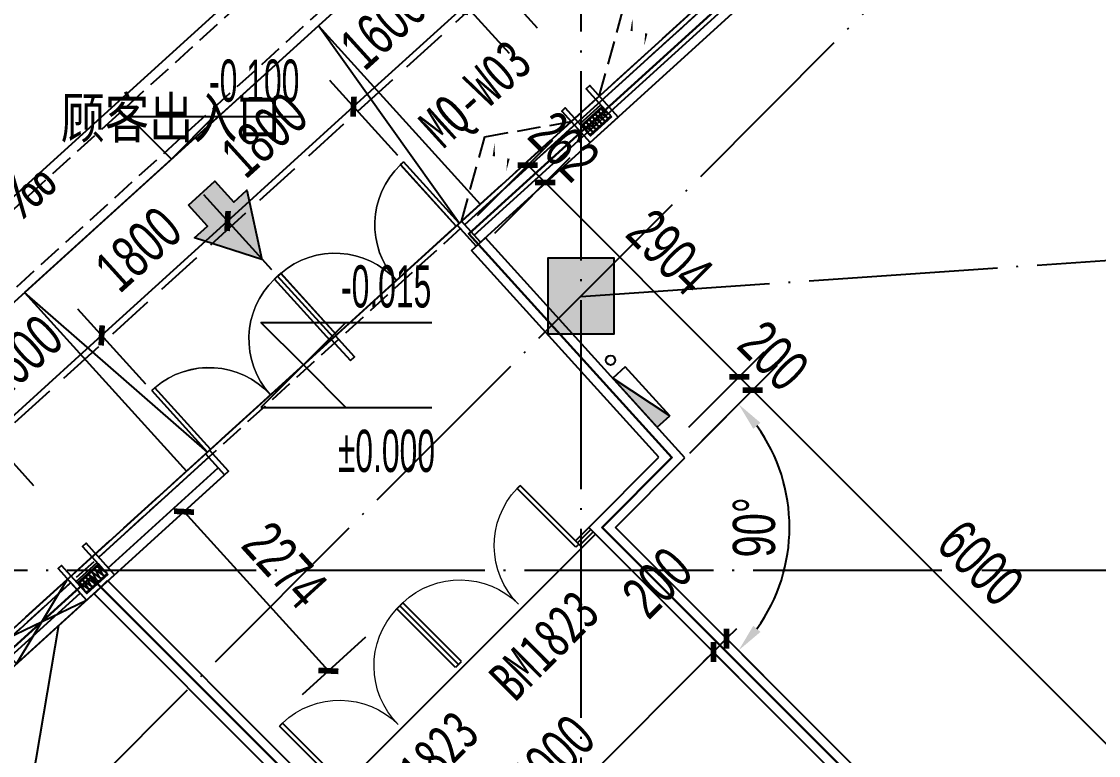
# Model space of a CAD drawing. Extents: x -409435 to 356702, y -107829 to 330904.
# Drawn here: x 71479 to 82877, y 29841 to 37604 of the extents above; entities that cross this region are included whole.
import ezdxf
from ezdxf.xclip import XClip

# ---------------------------------------------------------------- set-up
doc = ezdxf.new("R2010")
doc.units = 0
doc.header["$LTSCALE"] = 1000
doc.header["$MEASUREMENT"] = 0
doc.header["$XCLIPFRAME"] = 0
for name, pattern in [('104-14# 核心筒$0$DOTE', [2.42, 2, -0.2, 0.02, -0.2]), ('14#楼幕墙$0$DASH', [0.35, 0.25, -0.1]), ('X-104 14#平面$0$$0$DASH', [0.35, 0.25, -0.1]), ('X-104 14#平面$0$DASH', [0.35, 0.25, -0.1])]:
    doc.linetypes.add(name, pattern=pattern)
for name, color, linetype in [('01-标注_尺寸', 124, 'Continuous'), ('01-标注_标高', 200, 'Continuous'), ('01-标注_符号', 200, 'Continuous'), ('02-TEXT_标注', 130, 'Continuous'), ('104-14# 核心筒$0$A_AXIS-轴线', 36, '104-14# 核心筒$0$DOTE'), ('104-14# 核心筒$0$A_STR-砼柱', 51, 'Continuous'), ('14#楼幕墙$0$A-C_玻璃幕墙', 140, 'Continuous'), ('14#楼幕墙$0$A-C_窗', 140, 'Continuous'), ('14#楼幕墙$0$A-C_门', 150, 'Continuous'), ('PUB_HATCH', 8, 'Continuous'), ('X-104 14#平面$0$02-TEXT_房间', 7, 'Continuous'), ('X-104 14#平面$0$02-TEXT_门窗', 151, 'Continuous'), ('X-104 14#平面$0$05-填充_天正', 26, 'Continuous'), ('X-104 14#平面$0$A-C_玻璃幕墙', 140, 'Continuous'), ('X-104 14#平面$0$A-C_门', 150, 'Continuous'), ('X-104 14#平面$0$A-E_楼梯', 171, 'Continuous'), ('X-104 14#平面$0$A-O_散水', 134, 'Continuous'), ('X-104 14#平面$0$A-TECH_暖通', 6, 'Continuous'), ('X-104 14#平面$0$A-TECH_水', 3, 'Continuous'), ('X-104 14#平面$0$A-TECH_结构', 21, 'Continuous'), ('X-104 14#平面$0$A_STR-砌块墙', 121, 'Continuous'), ('建-标注-索引', 75, 'Continuous')]:
    doc.layers.add(name, color=color, linetype=linetype)
doc.layers.add('X-104 14#平面$0$000套内', color=226, linetype='Continuous', lineweight=30, plot=False)
doc.styles.add('_TCH_DIM', font='ros.shx', dxfattribs={"width": 0.8, "height": 2, "bigfont": 'jd.shx'})
doc.styles.add('_TCH_DIM_T3', font='ros.shx', dxfattribs={"width": 0.705882, "bigfont": 'jd.shx'})
doc.styles.add('X-104 14#平面$0$_TCH_SPACE', font='STXIHEI_0.TTF', dxfattribs={"width": 0.8, "height": 5})
doc.styles.add('X-104 14#平面$0$_TCH_WINDOW', font='STXIHEI_0.TTF', dxfattribs={"width": 0.75, "height": 3.5})
doc.dimstyles.new('_TCH_ARCH&&150', dxfattribs={"dimtxt": 446.25, "dimasz": 150, "dimexe": 375, "dimexo": 450, "dimgap": 189.375, "dimtad": 1, "dimdec": 0, "dimzin": 0, "dimdsep": 46, "dimtxsty": '_TCH_DIM_T3', "dimblk": 'ARCHTICK', "dimcen": 0.09, "dimclrt": 7, "dimazin": 2, "dimtfac": 1, "dimtdec": 0, "dimtix": 1, "dimtmove": 2, "dimatfit": 3, "dimfxl": 0, "dimtolj": 1, "dimtzin": 0, "dimarcsym": 0})
doc.dimstyles.new('_TCH_ARROW&&150', dxfattribs={"dimtxt": 446.25, "dimasz": 300, "dimexe": 375, "dimexo": 450, "dimgap": 150, "dimtad": 1, "dimdec": 0, "dimzin": 0, "dimdsep": 46, "dimtxsty": '_TCH_DIM_T3', "dimcen": 0.09, "dimclrt": 7, "dimazin": 2, "dimtfac": 1, "dimtdec": 0, "dimtix": 1, "dimtmove": 2, "dimatfit": 3, "dimfxl": 0, "dimtolj": 1, "dimtzin": 0, "dimarcsym": 0})

# ---------------------------------------------------------------- blocks, each defined once
blk = doc.blocks.new('14#楼幕墙$0$A$C38D07553')
blk.add_lwpolyline([(-60, -300), (0, -300), (0, 0), (-60, 0)], close=True)
blk = doc.blocks.new('14#楼幕墙$0$$LinePat$岩棉板')
at = {"color": 0}
for p, q in [((0, -17), (12, -67)), ((12, -67), (24, -17))]:
    blk.add_line(p, q, dxfattribs=at)
for centre, start, end in [((12, -17), 0, 180), ((0, -67), 270, 0), ((24, -67), 180, 270)]:
    blk.add_arc(centre, 12, start, end, dxfattribs=at)
at = {"layer": 'Defpoints'}
blk.add_point((0, 0.1), dxfattribs=at)
at = {"layer": 'Defpoints', "color": 0}
blk.add_point((24, -84), dxfattribs=at)
blk = doc.blocks.new('*U485')
blk.add_lwpolyline([(300, 0), (0, 0), (0, 150), (300, 150)], close=True)
at = {"color": 8, "xscale": -1.785714284225998, "yscale": 1.782568518697715, "zscale": 1.782568518697715, "rotation": 180}
for p in [(0, 0), (43, 0), (86, 0), (129, 0), (171, 0), (214, 0), (257, 0)]:
    blk.add_blockref('14#楼幕墙$0$$LinePat$岩棉板', p, dxfattribs=at)
blk = doc.blocks.new('14#楼幕墙$0$A$C07E80D9E')
blk.add_lwpolyline([(-350, -50), (-50, -50), (-50, -450), (0, -450), (0, 0), (-400, 0), (-400, -450), (-350, -450)], close=True)
for points in [[(-50, -200), (-350, -200)], [(-50, -220), (-350, -220)]]:
    blk.add_lwpolyline(points)
at = {"layer": '14#楼幕墙$0$A-C_玻璃幕墙', "rotation": 180}
blk.add_blockref('*U485', (-50, -50), dxfattribs=at)
blk = doc.blocks.new('14#楼幕墙$0$A$C385D642F')
for name, p, rotation in [('14#楼幕墙$0$A$C07E80D9E', (77499, 37224), 222.2321969592257), ('14#楼幕墙$0$A$C38D07553', (76135, 36391), 42.23219695921316), ('14#楼幕墙$0$A$C38D07553', (74802, 35181), 42.23219695921316), ('14#楼幕墙$0$A$C38D07553', (73469, 33971), 42.23219695921316), ('14#楼幕墙$0$A$C07E80D9E', (72168, 32384), 222.2321969592257)]:
    blk.add_blockref(name, p, dxfattribs=dict(rotation=rotation))
blk = doc.blocks.new('14#楼幕墙$0$ddde')
at = {"linetype": '14#楼幕墙$0$DASH'}
blk.add_lwpolyline([(1740, 497), (955, 0), (170, 497)], dxfattribs=at)
at = {"layer": '14#楼幕墙$0$A-C_玻璃幕墙', "color": 1}
blk.add_lwpolyline([(926, 122, 0, 25, 0), (1023, 217, 0, 0, 0), (925, 340, 25, 0, 0), (1029, 422, 0, 0, 0)], format="xyseb", dxfattribs=at)
blk = doc.blocks.new('14#楼幕墙$0$$DorLib2D$00000002')
for p, q in [((-0.5, 0), (-0.5, 0.4875)), ((-0.475, 0.4875), (-0.5, 0.4875)), ((-0.475, 0), (-0.475, 0.4875)), ((0.475, 0), (0.475, 0.4875)), ((0.475, 0.4875), (0.5, 0.4875)), ((0.5, 0), (0.5, 0.4875)), ((-0.5, 0), (-0.475, 0)), ((0.5, 0), (0.475, 0))]:
    blk.add_line(p, q)
at = {"lineweight": 13}
for centre, start, end in [((-0.4875, 0), 0, 88.53072), ((0.4875, 0), 91.46928, 180)]:
    blk.add_arc(centre, 0.4875, start, end, dxfattribs=at)
blk = doc.blocks.new('14#楼幕墙')
at = {"layer": '14#楼幕墙$0$A-C_玻璃幕墙'}
for p, q in [((83503, 42180), (66341, 26600)), ((78789, 37833), (76168, 35454)), ((76269, 35343), (78890, 37722)), ((76336, 35269), (79002, 37688)), ((73458, 32994), (72296, 31938)), ((72397, 31827), (73559, 32883)), ((70961, 30389), (73626, 32809)), ((72000, 31670), (70837, 30614)), ((70938, 30503), (72100, 31559))]:
    blk.add_line(p, q, dxfattribs=at)
at = {"layer": '14#楼幕墙$0$A-C_玻璃幕墙', "linetype": '14#楼幕墙$0$DASH', "ltscale": 2}
blk.add_lwpolyline([(66783, 27002), (65708, 28186), (81701, 42704), (82776, 41520)], close=True, dxfattribs=at)
at = {"layer": '14#楼幕墙$0$A-C_玻璃幕墙'}
blk.add_blockref('14#楼幕墙$0$A$C385D642F', (0, -900), dxfattribs=at)
at = {"layer": '14#楼幕墙$0$A-C_窗', "rotation": 222.2321969592249}
for p in [(78548, 38352), (77089, 37028)]:
    blk.add_blockref('14#楼幕墙$0$ddde', p, dxfattribs=at)
at = {"layer": '14#楼幕墙$0$A-C_门', "xscale": -1800, "yscale": -1800, "zscale": 100, "rotation": 222.2321969590106}
for p in [(75446, 34866), (74113, 33656)]:
    blk.add_blockref('14#楼幕墙$0$$DorLib2D$00000002', p, dxfattribs=at)
blk = doc.blocks.new('_FZH')
blk.add_lwpolyline([(-0.5, -0.5), (0.5, -0.5), (0.5, 0.5), (-0.5, 0.5)], close=True)
at = {"layer": 'PUB_HATCH'}
blk.add_solid([(-0.5, -0.5), (0.5, -0.5), (-0.5, 0.5), (0.5, 0.5)], dxfattribs=at)
blk = doc.blocks.new('104-14# 核心筒')
at = {"layer": '104-14# 核心筒$0$A_AXIS-轴线'}
for p, q in [((77400, 54018.4), (77400, -8545.1)), ((-24839, 31800), (120259.9, 31800))]:
    blk.add_line(p, q, dxfattribs=at)
for points in [[(83500, 40800), (68400, 25700)], [(77400, 34695.1), (84842.7, 35209.6)]]:
    blk.add_lwpolyline(points, dxfattribs=at)
at = {"layer": '104-14# 核心筒$0$A_STR-砼柱', "xscale": 700, "yscale": 800, "zscale": 800}
blk.add_blockref('_FZH', (77400, 34700), dxfattribs=at)
blk = doc.blocks.new('X-104 14#平面$0$$TwtSys$00000434')
for p, q in [((-0.5, 0.5), (-0.5, -0.5)), ((-0.5, -0.5), (0.5, 0.5)), ((0.5, 0.5), (-0.5, 0.5)), ((0.5, -0.5), (0.5, 0.5)), ((-0.5, -0.5), (0.5, -0.5))]:
    blk.add_line(p, q)
blk.add_solid([(0.5, -0.5), (0.5, 0.5), (-0.5, -0.5)])
blk = doc.blocks.new('X-104 14#平面$0$A$C324F6C76')
at = {"layer": 'X-104 14#平面$0$A-TECH_水'}
blk.add_circle((-38187, 34021), 50, dxfattribs=at)
at = {"layer": 'X-104 14#平面$0$A-TECH_水', "xscale": -700, "yscale": -180, "zscale": 700, "rotation": 132.2321969592227}
blk.add_blockref('X-104 14#平面$0$$TwtSys$00000434', (-37862, 33632), dxfattribs=at)
blk = doc.blocks.new('X-104 14#平面$0$sfafd')
at = {"layer": 'X-104 14#平面$0$05-填充_天正'}
blk.add_hatch(color=256, dxfattribs=at).paths.add_polyline_path([(0, 0), (-143.4, -204.8), (-307.2, -90.1), (-378.9, -192.5), (-590.2, 260.7), (-92.1, 217.1), (-163.8, 114.7)])
blk.add_lwpolyline([(0, 0), (-143.4, -204.8), (-307.2, -90.1), (-378.9, -192.5), (-590.2, 260.7), (-92.1, 217.1), (-163.8, 114.7)], close=True, dxfattribs=at)
blk = doc.blocks.new('*U453')
blk.add_lwpolyline([(300, 0), (300, 1000), (0, 1000), (0, 0), (300, 0), (0, 1000), (0, 0), (300, 1000)])
blk = doc.blocks.new('X-104 14#平面$0$sdfjladfiididid')
at = {"layer": 'X-104 14#平面$0$A-TECH_暖通', "xscale": -1, "rotation": 312.2321969592098}
blk.add_blockref('*U453', (71427, 30812), dxfattribs=at)
blk = doc.blocks.new('X-104 14#平面$0$$DorLib2D$00000002')
for p, q in [((-0.5, 0), (-0.5, 0.4875)), ((-0.475, 0.4875), (-0.5, 0.4875)), ((-0.475, 0), (-0.475, 0.4875)), ((0.475, 0), (0.475, 0.4875)), ((0.475, 0.4875), (0.5, 0.4875)), ((0.5, 0), (0.5, 0.4875)), ((-0.5, 0), (-0.475, 0)), ((0.5, 0), (0.475, 0))]:
    blk.add_line(p, q)
at = {"lineweight": 13}
for centre, start, end in [((-0.4875, 0), 0, 88.53072), ((0.4875, 0), 91.46928, 180)]:
    blk.add_arc(centre, 0.4875, start, end, dxfattribs=at)
blk = doc.blocks.new('X-104 14#平面')
at = {"layer": 'Defpoints', "color": 1}
blk.add_lwpolyline([(116600.2, 11900), (107450, 11900), (107450, 21300), (102350, 21300), (102350, 18700), (104750, 18700), (104750, 16300), (100150, 16300), (100150, 14800), (104750, 14800), (104750, 12300), (97418.8, 12300), (77552.9, 32183.5), (74724.4, 29355.1), (86750, 17329.5), (86750, 10200), (93750, 10200), (93750, 7900), (95050, 7900), (95050, 8100), (100667.2, 8100), (110242.7, 1395.5), (116600.2, 10475)], close=True, dxfattribs=at)
at = {"layer": 'X-104 14#平面$0$000套内'}
blk.add_lwpolyline([(96133, 32326.4), (85535.9, 35276.2), (87132.4, 41014.3), (83542.7, 42013), (76213.2, 35359.5), (78361.9, 32992.5), (77623.6, 32254.2), (95700, 14177.8), (95700, 21400), (113750, 21400), (113750, 26000), (116750.2, 26000), (116750.2, 38348.2), (99169.4, 43239.7)], close=True, dxfattribs=at)
blk.add_lwpolyline([(71599.5, -2050), (108013.3, -2050), (110308.2, 1227.6), (100422, 8150), (92750, 8150), (92750, 7700), (86650, 7700), (86650, 9600), (84300, 9600), (84300, 16600), (86650, 16600), (86650, 17288.1), (72211.3, 31726.7), (66883.9, 26890.6), (68400, 25220.4), (68400, 6450), (71550, 6450), (71550, -2050)], dxfattribs=at)
at = {"layer": 'X-104 14#平面$0$A-C_玻璃幕墙'}
for p, q in [((77482.1, 32254.2), (77340.7, 32112.8)), ((77364.3, 32089.2), (77505.7, 32230.6)), ((77387.9, 32065.6), (77529.3, 32207.1)), ((77411.4, 32042.1), (77552.9, 32183.5)), ((77340.7, 32112.8), (77411.4, 32042.1))]:
    blk.add_line(p, q, dxfattribs=at)
blk.add_lwpolyline([(-1359, -2200), (108091.7, -2200), (111291.5, 2370.2), (113380.4, 907.7), (115789.3, 4348.2), (113700.6, 5810.6), (116900.2, 10380.5), (116900.2, 38462.2), (99065.1, 43424.4), (96015.6, 32464.2), (85707.2, 35332.3), (87317.1, 41118.6), (83503.2, 42179.7), (66340.6, 26600), (4762.5, 26600)], close=True, dxfattribs=at)
at = {"layer": 'X-104 14#平面$0$A-E_楼梯'}
for p, q in [((74620.6, 37560.3), (71510.8, 34737.3)), ((74620.6, 37560.3), (76334.5, 35672.2)), ((76112.4, 35470.6), (74620.6, 37560.3)), ((76334.5, 35672.2), (73224.7, 32849.2)), ((71510.8, 34737.3), (73224.7, 32849.2)), ((73446.9, 33050.9), (71510.8, 34737.3))]:
    blk.add_line(p, q, dxfattribs=at)
at = {"layer": 'X-104 14#平面$0$A-O_散水'}
for p, q in [((65035.3, 29980), (82043.5, 45419.5)), ((82262.2, 44497.1), (65355.8, 29150))]:
    blk.add_line(p, q, dxfattribs=at)
at = {"layer": 'X-104 14#平面$0$A-O_散水', "linetype": 'X-104 14#平面$0$DASH'}
for p, q in [((65073.9, 29880), (82069.8, 45308.4)), ((82235.9, 44608.3), (65317.2, 29250))]:
    blk.add_line(p, q, dxfattribs=at)
at = {"layer": 'X-104 14#平面$0$A-TECH_结构', "linetype": 'X-104 14#平面$0$$0$DASH'}
blk.add_lwpolyline([(87207.3, 41097.2), (85610.8, 35359.1), (96063.8, 32450.8), (99099.8, 43362.9), (116850.2, 38424.2), (116850.2, 10396.2), (108065.7, -2149.5), (-1297.3, -2149.5), (4803.7, 26550), (66359.9, 26550), (83516.4, 42124.1)], close=True, dxfattribs=at)
at = {"layer": 'X-104 14#平面$0$A_STR-砌块墙'}
for p, q in [((76240, 35181.2), (76388.1, 35315.6)), ((78500, 32989.2), (76388.1, 35315.6)), ((78223.8, 32995.9), (76240, 35181.2)), ((77482.1, 32254.2), (78223.8, 32995.9)), ((77765, 32254.2), (78500, 32989.2)), ((77482.1, 32254.2), (81866.2, 27870.1)), ((82007.6, 28011.6), (77765, 32254.2)), ((72246.8, 31549.8), (72388.2, 31691.2)), ((74724.4, 29355.1), (72388.2, 31691.2)), ((74583, 29213.6), (72246.8, 31549.8))]:
    blk.add_line(p, q, dxfattribs=at)
ref = blk.add_blockref('104-14# 核心筒', (0, 0))
XClip(ref).set_block_clipping_path([(-38664.3623821461, -25500), (139216.5485069363, 330900)])
for name, p in [('X-104 14#平面$0$A$C324F6C76', (115900, 0)), ('14#楼幕墙', (0, 0)), ('X-104 14#平面$0$sdfjladfiididid', (0, 0))]:
    blk.add_blockref(name, p)
at = {"xscale": 1.5, "yscale": 1.5, "zscale": 1.5, "rotation": 167.2307667264407}
blk.add_blockref('X-104 14#平面$0$sfafd', (73246, 35663.3), dxfattribs=at)
at = {"layer": 'X-104 14#平面$0$A-C_门', "xscale": -1800, "yscale": 1800, "zscale": 100, "rotation": 42.2321969592206}
for p in [(75446, 34865.6), (74113.3, 33655.8)]:
    blk.add_blockref('X-104 14#平面$0$$DorLib2D$00000002', p, dxfattribs=at)
at = {"layer": 'X-104 14#平面$0$A-C_门'}
ref = blk.add_blockref('X-104 14#平面$0$$DorLib2D$00000002', (76739.7, 31441), dxfattribs=dict(at, xscale=-1800, yscale=1800, zscale=100, rotation=45.00000000000025))
ref.add_attrib('A', 'BM1823', (76697.5, 30394.4), dxfattribs={"layer": 'X-104 14#平面$0$02-TEXT_门窗', "height": 428.14, "rotation": 45, "style": 'X-104 14#平面$0$_TCH_WINDOW', "width": 0.75})
ref = blk.add_blockref('X-104 14#平面$0$$DorLib2D$00000002', (75466.9, 30168.2), dxfattribs=dict(at, xscale=-1800, yscale=1800, zscale=100, rotation=45.00000000000025))
ref.add_attrib('A', 'BM1823', (75424.7, 29121.6), dxfattribs={"layer": 'X-104 14#平面$0$02-TEXT_门窗', "height": 428.14, "rotation": 45, "style": 'X-104 14#平面$0$_TCH_WINDOW', "width": 0.75})
at = {"layer": 'X-104 14#平面$0$02-TEXT_房间', "style": 'X-104 14#平面$0$_TCH_SPACE', "width": 0.8}
blk.add_text('顾客出入口', height=428.14, dxfattribs=at).set_placement((71893.8, 36370.8))
at = {"layer": 'X-104 14#平面$0$02-TEXT_门窗', "style": 'X-104 14#平面$0$_TCH_WINDOW', "width": 0.75}
blk.add_text('MQ-W03', height=428.14, rotation=42.2322, dxfattribs=at).set_placement((75939, 36246.7))
blk = doc.blocks.new('sjdfadsfiididdi')
at = {"layer": '建-标注-索引'}
blk.add_line((71871, 31216), (71520, 29143), dxfattribs=at)
blk = doc.blocks.new('_ArchTick')
at = {"color": 0, "linetype": 'ByBlock', "const_width": 0.4}
blk.add_lwpolyline([(-0.5, -0.5), (0.5, 0.5)], dxfattribs=at)
blk = doc.blocks.new('*D1004')
at = {"layer": '01-标注_尺寸', "color": 0, "lineweight": -2, "transparency": 16777216}
for p, q in [((76304, 35552), (77101, 36350)), ((76489, 35367), (77287, 36165)), ((76836, 36085), (77021, 35900))]:
    blk.add_line(p, q, dxfattribs=at)
at = {"layer": 'Defpoints', "color": 0, "transparency": 16777216}
for p in [(77021, 35900), (75985, 35234), (76170, 35049)]:
    blk.add_point(p, dxfattribs=at)
at = {"layer": '01-标注_尺寸', "color": 0, "lineweight": -2, "transparency": 16777216, "xscale": 150, "yscale": 150, "zscale": 150}
for p, rotation in [((76836, 36085), 135.0000000000011), ((77021, 35900), 315.0000000000011)]:
    blk.add_blockref('_ArchTick', p, dxfattribs=dict(at, rotation=rotation))
at = {"layer": '01-标注_尺寸', "color": 7, "transparency": 16777216, "insert": (77220, 36284), "char_height": 446.2, "attachment_point": 5, "rotation": 315, "style": '_TCH_DIM_T3'}
blk.add_mtext('\\A1;262', dxfattribs=at)
blk = doc.blocks.new('*D1005')
at = {"layer": '01-标注_尺寸', "color": 0, "lineweight": -2, "transparency": 16777216}
for p, q in [((76489, 35367), (77287, 36165)), ((77021, 35900), (79075, 33847)), ((78542, 33314), (79340, 34112))]:
    blk.add_line(p, q, dxfattribs=at)
at = {"layer": 'Defpoints', "color": 0, "transparency": 16777216}
for p in [(76170, 35049), (79075, 33847), (78224, 32996)]:
    blk.add_point(p, dxfattribs=at)
at = {"layer": '01-标注_尺寸', "color": 0, "lineweight": -2, "transparency": 16777216, "xscale": 150, "yscale": 150, "zscale": 150}
for p, rotation in [((77021, 35900), 135), ((79075, 33847), 315)]:
    blk.add_blockref('_ArchTick', p, dxfattribs=dict(at, rotation=rotation))
at = {"layer": '01-标注_尺寸', "color": 7, "transparency": 16777216, "insert": (78340, 35165), "char_height": 446.2, "attachment_point": 5, "rotation": 315, "style": '_TCH_DIM_T3'}
blk.add_mtext('\\A1;2904', dxfattribs=at)
blk = doc.blocks.new('*D1006')
at = {"layer": '01-标注_尺寸', "color": 0, "lineweight": -2, "transparency": 16777216}
for p, q in [((78542, 33314), (79340, 34112)), ((78683, 33173), (79481, 33970)), ((79075, 33847), (79216, 33705))]:
    blk.add_line(p, q, dxfattribs=at)
at = {"layer": 'Defpoints', "color": 0, "transparency": 16777216}
for p in [(79216, 33705), (78224, 32996), (78365, 32854)]:
    blk.add_point(p, dxfattribs=at)
at = {"layer": '01-标注_尺寸', "color": 0, "lineweight": -2, "transparency": 16777216, "xscale": 150, "yscale": 150, "zscale": 150}
for p, rotation in [((79075, 33847), 135), ((79216, 33705), 315)]:
    blk.add_blockref('_ArchTick', p, dxfattribs=dict(at, rotation=rotation))
at = {"layer": '01-标注_尺寸', "color": 7, "transparency": 16777216, "insert": (79437, 34068), "char_height": 446.2, "attachment_point": 5, "rotation": 315, "style": '_TCH_DIM_T3'}
blk.add_mtext('\\A1;200', dxfattribs=at)
blk = doc.blocks.new('*D1007')
at = {"layer": '01-标注_尺寸', "color": 0, "lineweight": -2, "transparency": 16777216}
for p, q in [((78683, 33173), (79481, 33970)), ((79216, 33705), (83459, 29463)), ((82926, 28930), (83724, 29728))]:
    blk.add_line(p, q, dxfattribs=at)
at = {"layer": 'Defpoints', "color": 0, "transparency": 16777216}
for p in [(78365, 32854), (83459, 29463), (82608, 28612)]:
    blk.add_point(p, dxfattribs=at)
at = {"layer": '01-标注_尺寸', "color": 0, "lineweight": -2, "transparency": 16777216, "xscale": 150, "yscale": 150, "zscale": 150}
for p, rotation in [((79216, 33705), 135.0000000000001), ((83459, 29463), 315.0000000000001)]:
    blk.add_blockref('_ArchTick', p, dxfattribs=dict(at, rotation=rotation))
at = {"layer": '01-标注_尺寸', "color": 7, "transparency": 16777216, "insert": (81629, 31876), "char_height": 446.2, "attachment_point": 5, "rotation": 315, "style": '_TCH_DIM_T3'}
blk.add_mtext('\\A1;6000', dxfattribs=at)
blk = doc.blocks.new('*D1767')
at = {"layer": '01-标注_尺寸', "color": 0, "lineweight": -2, "transparency": 16777216}
for p, q in [((78126, 38609), (77406, 39401)), ((76474, 38048), (77658, 39124)), ((76941, 37533), (76222, 38326))]:
    blk.add_line(p, q, dxfattribs=at)
at = {"layer": 'Defpoints', "color": 0, "transparency": 16777216}
for p in [(77658, 39124), (78428, 38276), (77243, 37200)]:
    blk.add_point(p, dxfattribs=at)
at = {"layer": '01-标注_尺寸', "color": 0, "lineweight": -2, "transparency": 16777216, "xscale": 150, "yscale": 150, "zscale": 150}
for p, rotation in [((77658, 39124), 42.23219695922378), ((76474, 38048), 222.2321969592238)]:
    blk.add_blockref('_ArchTick', p, dxfattribs=dict(at, rotation=rotation))
at = {"layer": '01-标注_尺寸', "color": 7, "transparency": 16777216, "insert": (76789, 38891), "char_height": 446.2, "attachment_point": 5, "rotation": 42.2322, "style": '_TCH_DIM_T3'}
blk.add_mtext('\\A1;1600', dxfattribs=at)
blk = doc.blocks.new('*D1768')
at = {"layer": '01-标注_尺寸', "color": 0, "lineweight": -2, "transparency": 16777216}
for p, q in [((76941, 37533), (76222, 38326)), ((76645, 37265), (75925, 38057)), ((76178, 37779), (76474, 38048))]:
    blk.add_line(p, q, dxfattribs=at)
at = {"layer": 'Defpoints', "color": 0, "transparency": 16777216}
for p in [(76474, 38048), (77243, 37200), (76947, 36931)]:
    blk.add_point(p, dxfattribs=at)
at = {"layer": '01-标注_尺寸', "color": 0, "lineweight": -2, "transparency": 16777216, "xscale": 150, "yscale": 150, "zscale": 150}
for p, rotation in [((76474, 38048), 42.2321969592235), ((76178, 37779), 222.2321969592235)]:
    blk.add_blockref('_ArchTick', p, dxfattribs=dict(at, rotation=rotation))
at = {"layer": '01-标注_尺寸', "color": 7, "transparency": 16777216, "insert": (75695, 38608), "char_height": 446.2, "attachment_point": 5, "rotation": 42.2322, "style": '_TCH_DIM_T3'}
blk.add_mtext('\\A1;400', dxfattribs=at)
blk = doc.blocks.new('*D1769')
at = {"layer": '01-标注_尺寸', "color": 0, "lineweight": -2, "transparency": 16777216}
for p, q in [((76645, 37265), (75925, 38057)), ((74993, 36704), (76178, 37779)), ((75460, 36189), (74741, 36982))]:
    blk.add_line(p, q, dxfattribs=at)
at = {"layer": 'Defpoints', "color": 0, "transparency": 16777216}
for p in [(76178, 37779), (76947, 36931), (75763, 35856)]:
    blk.add_point(p, dxfattribs=at)
at = {"layer": '01-标注_尺寸', "color": 0, "lineweight": -2, "transparency": 16777216, "xscale": 150, "yscale": 150, "zscale": 150}
for p, rotation in [((76178, 37779), 42.2321969592239), ((74993, 36704), 222.2321969592239)]:
    blk.add_blockref('_ArchTick', p, dxfattribs=dict(at, rotation=rotation))
at = {"layer": '01-标注_尺寸', "color": 7, "transparency": 16777216, "insert": (75308, 37547), "char_height": 446.2, "attachment_point": 5, "rotation": 42.2322, "style": '_TCH_DIM_T3'}
blk.add_mtext('\\A1;1600', dxfattribs=at)
blk = doc.blocks.new('*D1770')
at = {"layer": '01-标注_尺寸', "color": 0, "lineweight": -2, "transparency": 16777216}
for p, q in [((75460, 36189), (74741, 36982)), ((73660, 35494), (74993, 36704)), ((74127, 34979), (73408, 35772))]:
    blk.add_line(p, q, dxfattribs=at)
at = {"layer": 'Defpoints', "color": 0, "transparency": 16777216}
for p in [(74993, 36704), (75763, 35856), (74430, 34646)]:
    blk.add_point(p, dxfattribs=at)
at = {"layer": '01-标注_尺寸', "color": 0, "lineweight": -2, "transparency": 16777216, "xscale": 150, "yscale": 150, "zscale": 150}
for p, rotation in [((74993, 36704), 42.23219695922354), ((73660, 35494), 222.2321969592235)]:
    blk.add_blockref('_ArchTick', p, dxfattribs=dict(at, rotation=rotation))
at = {"layer": '01-标注_尺寸', "color": 7, "transparency": 16777216, "insert": (74049, 36404), "char_height": 446.2, "attachment_point": 5, "rotation": 42.2322, "style": '_TCH_DIM_T3'}
blk.add_mtext('\\A1;1800', dxfattribs=at)
blk = doc.blocks.new('*D1771')
at = {"layer": '01-标注_尺寸', "color": 0, "lineweight": -2, "transparency": 16777216}
for p, q in [((74127, 34979), (73408, 35772)), ((72327, 34284), (73660, 35494)), ((72795, 33770), (72075, 34562))]:
    blk.add_line(p, q, dxfattribs=at)
at = {"layer": 'Defpoints', "color": 0, "transparency": 16777216}
for p in [(73660, 35494), (74430, 34646), (73097, 33436)]:
    blk.add_point(p, dxfattribs=at)
at = {"layer": '01-标注_尺寸', "color": 0, "lineweight": -2, "transparency": 16777216, "xscale": 150, "yscale": 150, "zscale": 150}
for p, rotation in [((73660, 35494), 42.23219695922397), ((72327, 34284), 222.232196959224)]:
    blk.add_blockref('_ArchTick', p, dxfattribs=dict(at, rotation=rotation))
at = {"layer": '01-标注_尺寸', "color": 7, "transparency": 16777216, "insert": (72716, 35195), "char_height": 446.2, "attachment_point": 5, "rotation": 42.2322, "style": '_TCH_DIM_T3'}
blk.add_mtext('\\A1;1800', dxfattribs=at)
blk = doc.blocks.new('*D1772')
at = {"layer": '01-标注_尺寸', "color": 0, "lineweight": -2, "transparency": 16777216}
for p, q in [((72795, 33770), (72075, 34562)), ((71143, 33209), (72327, 34284)), ((71610, 32694), (70891, 33486))]:
    blk.add_line(p, q, dxfattribs=at)
at = {"layer": 'Defpoints', "color": 0, "transparency": 16777216}
for p in [(72327, 34284), (73097, 33436), (71912, 32361)]:
    blk.add_point(p, dxfattribs=at)
at = {"layer": '01-标注_尺寸', "color": 0, "lineweight": -2, "transparency": 16777216, "xscale": 150, "yscale": 150, "zscale": 150}
for p, rotation in [((72327, 34284), 42.23219695922374), ((71143, 33209), 222.2321969592237)]:
    blk.add_blockref('_ArchTick', p, dxfattribs=dict(at, rotation=rotation))
at = {"layer": '01-标注_尺寸', "color": 7, "transparency": 16777216, "insert": (71458, 34052), "char_height": 446.2, "attachment_point": 5, "rotation": 42.2322, "style": '_TCH_DIM_T3'}
blk.add_mtext('\\A1;1600', dxfattribs=at)
blk = doc.blocks.new('*D1773')
at = {"layer": '01-标注_尺寸', "color": 0, "lineweight": -2, "transparency": 16777216}
for p, q in [((71610, 32694), (70891, 33486)), ((71314, 32425), (70594, 33218)), ((70846, 32940), (71143, 33209))]:
    blk.add_line(p, q, dxfattribs=at)
at = {"layer": 'Defpoints', "color": 0, "transparency": 16777216}
for p in [(71143, 33209), (71912, 32361), (71616, 32092)]:
    blk.add_point(p, dxfattribs=at)
at = {"layer": '01-标注_尺寸', "color": 0, "lineweight": -2, "transparency": 16777216, "xscale": 150, "yscale": 150, "zscale": 150}
for p, rotation in [((71143, 33209), 42.23219695922238), ((70846, 32940), 222.2321969592224)]:
    blk.add_blockref('_ArchTick', p, dxfattribs=dict(at, rotation=rotation))
at = {"layer": '01-标注_尺寸', "color": 7, "transparency": 16777216, "insert": (70364, 33769), "char_height": 446.2, "attachment_point": 5, "rotation": 42.2322, "style": '_TCH_DIM_T3'}
blk.add_mtext('\\A1;400', dxfattribs=at)
blk = doc.blocks.new('*D1774')
at = {"layer": '01-标注_尺寸', "color": 0, "lineweight": -2, "transparency": 16777216}
for p, q in [((71314, 32425), (70594, 33218)), ((69662, 31865), (70846, 32940)), ((70129, 31350), (69410, 32142))]:
    blk.add_line(p, q, dxfattribs=at)
at = {"layer": 'Defpoints', "color": 0, "transparency": 16777216}
for p in [(70846, 32940), (71616, 32092), (70431, 31017)]:
    blk.add_point(p, dxfattribs=at)
at = {"layer": '01-标注_尺寸', "color": 0, "lineweight": -2, "transparency": 16777216, "xscale": 150, "yscale": 150, "zscale": 150}
for p, rotation in [((70846, 32940), 42.23219695922367), ((69662, 31865), 222.2321969592237)]:
    blk.add_blockref('_ArchTick', p, dxfattribs=dict(at, rotation=rotation))
at = {"layer": '01-标注_尺寸', "color": 7, "transparency": 16777216, "insert": (69977, 32708), "char_height": 446.2, "attachment_point": 5, "rotation": 42.2322, "style": '_TCH_DIM_T3'}
blk.add_mtext('\\A1;1600', dxfattribs=at)
blk = doc.blocks.new('*D2116')
at = {"layer": '01-标注_尺寸', "color": 0, "lineweight": -2, "transparency": 16777216}
for p, q in [((78083, 31936), (79207, 30812)), ((77942, 31795), (79066, 30671)), ((78942, 31077), (79048, 31183)), ((78801, 30936), (78942, 31077)), ((78801, 30936), (78695, 30830))]:
    blk.add_line(p, q, dxfattribs=at)
at = {"layer": 'Defpoints', "color": 0, "transparency": 16777216}
for p in [(77765, 32254), (77624, 32113), (78942, 31077)]:
    blk.add_point(p, dxfattribs=at)
at = {"layer": '01-标注_尺寸', "color": 0, "lineweight": -2, "transparency": 16777216, "xscale": 150, "yscale": 150, "zscale": 150}
for p, rotation in [((78942, 31077), 225.0000000000007), ((78801, 30936), 45.0000000000008)]:
    blk.add_blockref('_ArchTick', p, dxfattribs=dict(at, rotation=rotation))
at = {"layer": '01-标注_尺寸', "color": 7, "transparency": 16777216, "insert": (78208, 31669), "char_height": 446.2, "attachment_point": 5, "rotation": 45, "style": '_TCH_DIM_T3'}
blk.add_mtext('\\A1;200', dxfattribs=at)
blk = doc.blocks.new('*D2117')
at = {"layer": '01-标注_尺寸', "color": 0, "lineweight": -2, "transparency": 16777216}
for p, q in [((77942, 31795), (79066, 30671)), ((75972, 28107), (78801, 30936)), ((75113, 28966), (76237, 27842))]:
    blk.add_line(p, q, dxfattribs=at)
at = {"layer": 'Defpoints', "color": 0, "transparency": 16777216}
for p in [(77624, 32113), (78801, 30936), (74795, 29284)]:
    blk.add_point(p, dxfattribs=at)
at = {"layer": '01-标注_尺寸', "color": 0, "lineweight": -2, "transparency": 16777216, "xscale": 150, "yscale": 150, "zscale": 150}
for p, rotation in [((78801, 30936), 45.00000000000078), ((75972, 28107), 225.0000000000008)]:
    blk.add_blockref('_ArchTick', p, dxfattribs=dict(at, rotation=rotation))
at = {"layer": '01-标注_尺寸', "color": 7, "transparency": 16777216, "insert": (77095, 29813), "char_height": 446.2, "attachment_point": 5, "rotation": 45, "style": '_TCH_DIM_T3'}
blk.add_mtext('\\A1;4000', dxfattribs=at)
blk = doc.blocks.new('*D2160')
at = {"layer": '01-标注_尺寸', "color": 0, "lineweight": -2, "transparency": 16777216}
for p, q in [((78551, 33040), (79333, 33822)), ((78551, 31468), (79333, 30686))]:
    blk.add_line(p, q, dxfattribs=at)
blk.add_arc((77765, 32254), 1842, 324.3414, 35.6586, dxfattribs=at)
at = {"layer": '01-标注_尺寸', "color": 0, "transparency": 16777216}
for points in [[(79224, 33296), (79300, 33360), (79068, 33557)], [(79300, 31148), (79224, 31213), (79068, 30952)]]:
    blk.add_solid(points, dxfattribs=at)
at = {"layer": 'Defpoints', "color": 0, "transparency": 16777216}
for p in [(78233, 32722), (77765, 32254), (78233, 31786), (79544, 31777)]:
    blk.add_point(p, dxfattribs=at)
at = {"layer": '01-标注_尺寸', "color": 7, "transparency": 16777216, "insert": (79234, 32254), "char_height": 446.2, "attachment_point": 5, "rotation": 90, "style": '_TCH_DIM_T3'}
blk.add_mtext('\\A1;90°', dxfattribs=at)
blk = doc.blocks.new('*D2593')
at = {"layer": '01-标注_尺寸', "color": 0, "lineweight": -2, "transparency": 16777216}
for p, q in [((73589, 32775), (72921, 32168)), ((73199, 32420), (74727, 30736)), ((75118, 31091), (74450, 30484))]:
    blk.add_line(p, q, dxfattribs=at)
at = {"layer": 'Defpoints', "color": 0, "transparency": 16777216}
for p in [(73922, 33077), (75451, 31393), (74727, 30736)]:
    blk.add_point(p, dxfattribs=at)
at = {"layer": '01-标注_尺寸', "color": 0, "lineweight": -2, "transparency": 16777216, "xscale": 150, "yscale": 150, "zscale": 150}
for p, rotation in [((73199, 32420), 132.2321969592236), ((74727, 30736), 312.2321969592236)]:
    blk.add_blockref('_ArchTick', p, dxfattribs=dict(at, rotation=rotation))
at = {"layer": '01-标注_尺寸', "color": 7, "transparency": 16777216, "insert": (74268, 31856), "char_height": 446.2, "attachment_point": 5, "rotation": 312.2322, "style": '_TCH_DIM_T3'}
blk.add_mtext('\\A1;2274', dxfattribs=at)

msp = doc.modelspace()

# ---------------------------------------------------------------- linework, layer by layer
at = {"layer": '01-标注_标高'}
for p, q in [((73065.7, 36148.8), (72615.7, 36598.8)), ((72615.7, 36598.8), (74424.6, 36598.8)), ((73065.7, 36148.8), (73515.7, 36598.8)), ((74462, 33972.4), (74012, 34422.4)), ((74012, 34422.4), (75821, 34422.4)), ((74462, 33972.4), (74912, 34422.4)), ((74462, 33972.4), (74012, 33522.4)), ((74462, 33972.4), (74912, 33522.4)), ((74012, 33522.4), (75821, 33522.4))]:
    msp.add_line(p, q, dxfattribs=at)
at = {"layer": '01-标注_符号'}
msp.add_lwpolyline([(71264.8, 35087, 0, 0, 0), (71664.3, 35447.2, 120, 0, 0), (71998.5, 35748.5, 0, 0, 0)], format="xyseb", dxfattribs=at)

# ---------------------------------------------------------------- block references
for name in ['X-104 14#平面', 'sjdfadsfiididdi']:
    msp.add_blockref(name, (0, 0))

# ---------------------------------------------------------------- texts
at = {"layer": '02-TEXT_标注', "style": '_TCH_DIM', "width": 0.564706}
for s, p in [('-0.100', (73464, 36756.3)), ('-0.015', (74860.4, 34579.9)), ('%%P0.000', (74826.8, 32839.9))]:
    msp.add_text(s, height=446.25, dxfattribs=at).set_placement(p)
at = {"layer": '02-TEXT_标注', "style": '_TCH_DIM', "width": 0.8}
msp.add_text('‰', height=520.9, rotation=42.04024, dxfattribs=at).set_placement((71470.1, 35484.1))

# ---------------------------------------------------------------- dimensions: what is measured, and where the dimension line sits
at = {"layer": '01-标注_尺寸'}
for p1, p2, distance, picture, middle in [((77243.4, 37200.3), (78428.1, 38275.7), 1145.2, '*D1767', (76788.8, 38891.3)), ((75762.5, 35856), (76947.2, 36931.4), 1145.2, '*D1769', (75307.9, 37547)), ((74429.8, 34646.2), (75762.5, 35856), 1145.2, '*D1770', (74049.2, 36404.4)), ((73097, 33436.3), (74429.8, 34646.2), 1145.2, '*D1771', (72716.4, 35194.6)), ((71912.3, 32360.9), (73097, 33436.3), 1145.2, '*D1772', (71457.7, 34051.9)), ((70431.4, 31016.6), (71616.1, 32092), 1145.2, '*D1774', (69976.8, 32707.7)), ((73922.3, 33077.3), (75451, 31393.3), -977.4, '*D2593', (74268.4, 31855.6)), ((74795.1, 29284.3), (77623.6, 32112.8), -1664.7, '*D2117', (77094.8, 29813.1))]:
    dim = msp.add_aligned_dim(p1=p1, p2=p2, distance=distance, dimstyle='_TCH_ARCH&&150', dxfattribs=at)
    dim.commit()
    dim.dimension.update_dxf_attribs({"geometry": picture, "text_midpoint": middle})
for base, p1, p2, angle, picture, middle in [((76473.7, 38048.2), (76947.2, 36931.4), (77243.4, 37200.3), 42.2322, '*D1768', (75695.5, 38607.9)), ((71142.6, 33208.8), (71616.1, 32092), (71912.3, 32360.9), 42.2322, '*D1773', (70364.4, 33768.5)), ((78942.1, 31077.1), (77623.6, 32112.8), (77765, 32254.2), 45, '*D2116', (78208.5, 31669.3))]:
    dim = msp.add_linear_dim(base=base, p1=p1, p2=p2, angle=angle, dimstyle='_TCH_ARCH&&150', dxfattribs=at)
    dim.commit()
    dim.dimension.update_dxf_attribs({"geometry": picture, "text_midpoint": middle, "dimtype": 161})
for base, p1, p2, picture, middle in [((77021.3, 35900.1), (75985.4, 35234.3), (76170.5, 35049.2), '*D1004', (77220.5, 36284.3)), ((79074.7, 33846.7), (76170.5, 35049.2), (78223.8, 32995.9), '*D1005', (78339.7, 35165.1)), ((79216.1, 33705.3), (78223.8, 32995.9), (78365.2, 32854.4), '*D1006', (79437.1, 34067.7)), ((83458.7, 29462.7), (78365.2, 32854.4), (82607.9, 28611.8), '*D1007', (81629.1, 31875.7))]:
    dim = msp.add_linear_dim(base=base, p1=p1, p2=p2, angle=315, dimstyle='_TCH_ARCH&&150', override={"dimgap": 0}, dxfattribs=at)
    dim.commit()
    dim.dimension.update_dxf_attribs({"geometry": picture, "text_midpoint": middle, "dimtype": 161, "text_rotation": 315})
dim = msp.add_angular_dim_3p(base=(79544.3, 31777.4), center=(77765, 32254.2), p1=(78232.7, 31786.5), p2=(78232.7, 32721.9), dimstyle='_TCH_ARROW&&150', dxfattribs=at)
dim.commit()
dim.dimension.update_dxf_attribs({"geometry": '*D2160', "text_midpoint": (79234, 32254.2)})

doc.saveas('drawing.dxf')
